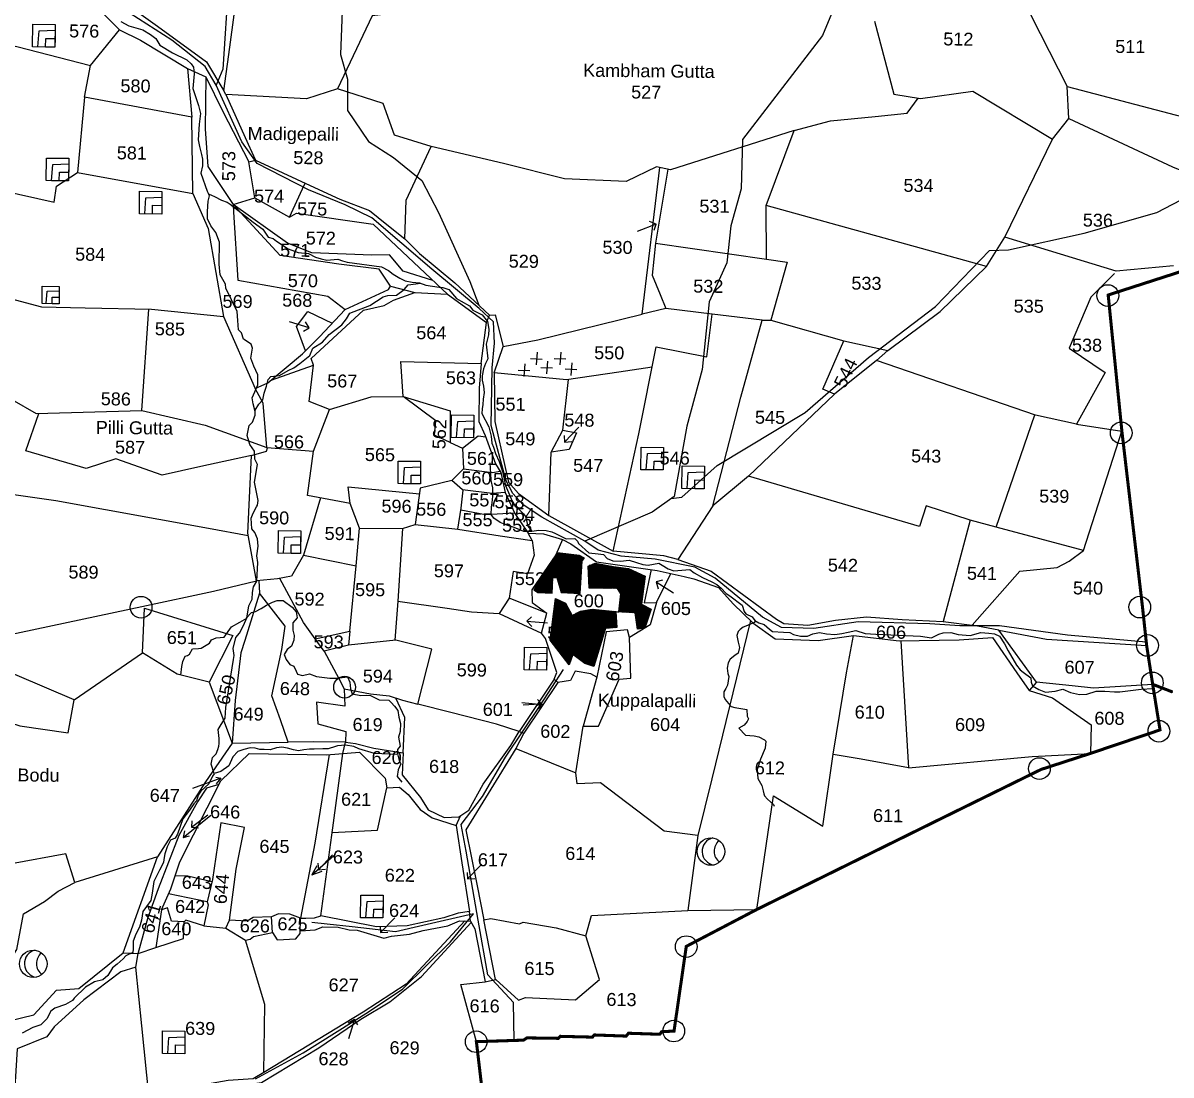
# Model space of a CAD drawing. Header units: inches. Extents: x 216030 to 222213, y 1586560 to 1591986.
# Drawn here: x 219783 to 221115, y 1588103 to 1589324 of the extents above; entities that cross this region are included whole.
import ezdxf

# ---------------------------------------------------------------- set-up
doc = ezdxf.new("R2010")
doc.units = ezdxf.units.IN
doc.header["$LTSCALE"] = 15
doc.header["$MEASUREMENT"] = 0
for name, color, linetype in [('BOUNDRY STONES', 240, 'Continuous'), ('PLOTS', 7, 'Continuous'), ('PLOTS NO', 7, 'Continuous'), ('ROADS', 1, 'Continuous'), ('STREAMS', 4, 'Continuous'), ('VILLAGE', 7, 'Continuous'), ('VILLAGE BOUNDRY', 5, 'Continuous'), ('wells', 7, 'Continuous')]:
    doc.layers.add(name, color=color, linetype=linetype)
doc.styles.get("Standard").update_dxf_attribs({"font": 'arial.ttf'})

# ---------------------------------------------------------------- blocks, each defined once
blk = doc.blocks.new('VBV BVB')
at = {"layer": 'wells'}
for points in [[(18263.9, 9973.8), (18300.3, 9973.8), (18300.3, 9936.9), (18263.9, 9936.9)], [(18274.1, 9963.3), (18300.3, 9964.6), (18300.3, 9936.9), (18272.6, 9936.9)], [(18285.1, 9951.1), (18300.3, 9951.1), (18300.3, 9936.9), (18285.1, 9936.9)]]:
    blk.add_lwpolyline(points, close=True, dxfattribs=at)
blk = doc.blocks.new('FGCFTCFTCF')
at = {"layer": 'wells'}
blk.add_circle((17641.3, 9533.1), 22.4, dxfattribs=at)
for centre, start, end in [((17649.2, 9533.6), 103.4859, 263.2384), ((17668.8, 9534), 129.795, 234.0532)]:
    blk.add_arc(centre, 22.4, start, end, dxfattribs=at)
blk = doc.blocks.new('gdggfg')
at = {"layer": 'PLOTS NO'}
for points in [[(18501.3, 7805), (18515.5, 7835.3)], [(18497.2, 7814.7), (18501.3, 7805), (18512.2, 7809.6)]]:
    blk.add_lwpolyline(points, dxfattribs=at)

msp = doc.modelspace()

# ---------------------------------------------------------------- hatches: boundary and pattern name
at = {"layer": 'VILLAGE'}
h = msp.add_hatch(dxfattribs=at)
h.set_pattern_fill('ANSI31', color=30, scale=7.107818, angle=-0.5857)
h.set_pattern_definition([(44.414319, (204898.8244, 1584108.2017), (-0.621793546, 0.6346373), [])])
h.paths.add_polyline_path([(220438.6, 1588694.1), (220446.8, 1588697.4), (220467.8, 1588693.6), (220485.5, 1588691.1), (220504.8, 1588682.2), (220500.7, 1588649.7), (220511.8, 1588644.2), (220504.4, 1588622), (220495.9, 1588620.9), (220493.4, 1588639.7), (220470.7, 1588641.1), (220472, 1588622.7), (220458.9, 1588621.7), (220445.3, 1588577.6), (220434.9, 1588580.8), (220421.1, 1588591.3), (220416.5, 1588579.3), (220394.6, 1588608.2), (220400.7, 1588656.4), (220412.5, 1588651.1), (220420.2, 1588636.7), (220429.9, 1588641.8), (220443.5, 1588644), (220474.4, 1588640.9), (220476.5, 1588661.7), (220472.7, 1588668.1), (220439.9, 1588668.3)])
h.paths.add_polyline_path([(220380.4, 1588663.2), (220397, 1588662.7), (220397.9, 1588680.9), (220402.5, 1588680.7), (220407.4, 1588663.5), (220429.4, 1588662.2), (220431.6, 1588700.1), (220434.3, 1588703.4), (220428.7, 1588706.3), (220403.2, 1588709.3), (220375.9, 1588666.6)])

# ---------------------------------------------------------------- linework, layer by layer
at = {"layer": 'BOUNDRY STONES'}
for centre in [(221041.4, 1589007.9), (221056.9, 1588848.6), (219920.2, 1588646.3), (221078.4, 1588646.4), (221087.4, 1588601.9), (220156.2, 1588553.5), (221093, 1588558.5), (221100.6, 1588502.4), (220962, 1588459.1), (220552.5, 1588252.4), (220538, 1588154.5), (220308.9, 1588142.1)]:
    msp.add_circle(centre, 12.6, dxfattribs=at)
at = {"layer": 'PLOTS'}
for points in [[(220968.3, 1589601.2), (220960, 1589504.7), (220947.7, 1589424.9), (220942, 1589373.2), (220952.4, 1589332.6), (220994.4, 1589250.6), (221199.2, 1589196.8), (221234, 1589280.6)], [(219730.9, 1589550.3), (219772.6, 1589505.3), (219825.1, 1589444.6), (219852.5, 1589413), (219904.2, 1589345.9), (219939.2, 1589320.6), (219996.2, 1589279.3), (220016.1, 1589245.6), (220023, 1589296.4), (220041, 1589429.4), (219905.9, 1589470.3)], [(219696.4, 1589532.6), (219680.7, 1589529.8), (219672.3, 1589493.7), (219633, 1589390.3), (219613, 1589331.2), (219608.8, 1589295.5), (219583.9, 1589256.8), (219662.6, 1589243), (219669.8, 1589316.8), (219776.2, 1589297), (219861.5, 1589275.1), (219895.3, 1589316.3), (219866.5, 1589344.9), (219848.3, 1589363.1), (219829.5, 1589381.7), (219804.4, 1589406.7), (219740.5, 1589416.8), (219729.4, 1589440.8), (219705.1, 1589526.3)], [(220285.8, 1589526.2), (220262.7, 1589408.6), (220274.9, 1589394), (220270.1, 1589382.7), (220249.7, 1589339.8), (220188.1, 1589332.6), (220148, 1589247.7), (220112.1, 1589236.3), (220018.5, 1589241.4), (220016.1, 1589245.6)], [(220770.8, 1589326.4), (220793.1, 1589241.6), (220824.1, 1589236.7), (220884.9, 1589245), (220977.2, 1589189.6), (220996.3, 1589213.4), (220994.4, 1589250.6)], [(219895.3, 1589316.3), (219919.7, 1589304.5), (219974.1, 1589271.4), (219995.3, 1589261.6), (220015.2, 1589221.5), (220045, 1589163), (220053.1, 1589165.1)], [(219974.1, 1589271.4), (219978.9, 1589215.1), (219854.6, 1589238.2), (219861.4, 1589275.1)], [(219583.9, 1589256.8), (219544.1, 1589153.4), (219698.4, 1589143.5), (219819.5, 1589116.3), (219822.3, 1589135.1), (219846.5, 1589150.7)], [(219995.3, 1589261.6), (219994.7, 1589201.3), (219997.5, 1589157.6), (220027.1, 1589113.7), (220052.2, 1589121.2), (220045, 1589163)], [(220018.5, 1589241.4), (220044.6, 1589183.7), (220053.1, 1589165.1), (220116.4, 1589135.8), (220150.9, 1589119.9), (220185, 1589106.5), (220205.3, 1589090.3), (220226.3, 1589073.6), (220227.7, 1589118.8), (220256.7, 1589181.1), (220214.1, 1589194), (220200.9, 1589230.9), (220148, 1589247.7)], [(219854.6, 1589238.2), (219846.5, 1589150.7), (219980.4, 1589126.3), (219978.9, 1589215.1)], [(220900.6, 1589041.8), (220645.2, 1589112.5), (220677.5, 1589199.6), (220719.6, 1589210.6), (220771.7, 1589215.8), (220808.6, 1589219.5), (220821.6, 1589237.1)], [(220996.3, 1589213.4), (221116.2, 1589157.4), (221251, 1589102.9)], [(220677.5, 1589199.6), (220534.2, 1589153.9), (220518, 1589157.2), (220482.6, 1589140.4), (220411.3, 1589143.6), (220340.5, 1589161.1), (220256.7, 1589181.1)], [(221117.6, 1589042.4), (221050.9, 1589036.1), (220921.9, 1589075.7), (220977.2, 1589189.6)], [(220640.5, 1588979.3), (220582.5, 1588986.4), (220528.8, 1588993), (220501.2, 1588986.2), (220522, 1589156.4)], [(220531.2, 1589154.5), (220516.8, 1589068.8), (220645.5, 1589050.3), (220645.2, 1589112.5)], [(220052.2, 1589121.2), (220092.3, 1589098.8), (220107.6, 1589132), (220110.6, 1589138.5)], [(219980.4, 1589126.3), (219997.9, 1589085.8), (220015.7, 1588983.8), (220052.7, 1588900.2), (220067.4, 1588906.7), (220107.3, 1588940.2), (220127.1, 1588960.1), (220157, 1588991.8)], [(220258.6, 1589025.6), (220224, 1589036.2), (220208.5, 1589055.2), (220188, 1589055), (220118.2, 1589057.5), (220090.2, 1589068.6), (220027.1, 1589113.7), (220027.3, 1589104.8), (220032.6, 1589025.7), (220136.9, 1589007.4), (220157, 1588991.8), (220207.1, 1589015), (220209.6, 1589018.7), (220196.2, 1589038.7), (220149.7, 1589044.3), (220081.4, 1589054.4), (220027.1, 1589113.7)], [(220092.3, 1589098.8), (220100.5, 1589103.7), (220189.2, 1589090.8), (220236.7, 1589046.2), (220275.7, 1589009.7), (220321, 1588976.7), (220324.4, 1588985.1)], [(220226.3, 1589073.6), (220243.2, 1589056.7), (220284, 1589022.8), (220324.4, 1588985.1), (220331, 1588985.7), (220340.2, 1588948.8), (220380.2, 1588956.6), (220501.2, 1588986.2)], [(220516.8, 1589068.8), (220512.9, 1589031.5), (220522.1, 1589009.1), (220528.8, 1588993)], [(221005, 1588858.6), (220957.6, 1588869.3), (220773.3, 1588932.6), (220786.1, 1588944.2), (220846.8, 1588989.4), (220900.6, 1589041.8), (220921.9, 1589075.7)], [(219474.1, 1589065.9), (219463.2, 1589036.9), (219459.2, 1588972.2), (219515.6, 1588957.2), (219590.8, 1588941), (219630.5, 1588924.1), (219741.9, 1588903.5), (219798.4, 1588871), (219921.1, 1588874.7), (219929.4, 1588992.1)], [(220645.5, 1589050.3), (220669.6, 1589046.8), (220650.6, 1588979.4), (220735.1, 1588955.5), (220786.1, 1588944.2)], [(221049, 1589033.5), (221021.7, 1589006), (220996.7, 1588947), (221038.4, 1588918.7), (221005, 1588858.6), (221057.7, 1588850.4)], [(219670.6, 1589022), (219774.2, 1589003.1), (219804.9, 1588994.7), (219855.5, 1588993.7), (219932.5, 1588992.1), (220015.7, 1588983.8)], [(220209.6, 1589018.7), (220237.8, 1589011.6), (220275.7, 1589009.7)], [(220071.1, 1588909.8), (220120.3, 1588927.3), (220117.6, 1588935), (220178.1, 1588990.9), (220202, 1588996.5), (220212.8, 1589002.5), (220237.8, 1589011.6)], [(220111, 1588943.9), (220100.5, 1588972.1), (220113.6, 1588989.3), (220142, 1588976)], [(220138.9, 1588875.8), (220187, 1588890.6), (220224.2, 1588890.7), (220278.6, 1588874.2), (220278.7, 1588837.5), (220260.7, 1588845.8), (220261.9, 1588862.6), (220224.2, 1588890.7), (220221.3, 1588931.6), (220314.7, 1588929.3), (220321, 1588976.7)], [(220542.8, 1588701.7), (220526.5, 1588706), (220467.8, 1588711.4), (220497.3, 1588847.6), (220517.7, 1588948.6), (220576.5, 1588936.7), (220582.7, 1588986.4)], [(220724.5, 1588893.6), (220624.6, 1588798.4), (220583.3, 1588764.1), (220615.8, 1588890.1), (220640.5, 1588979.3), (220650.6, 1588979.4)], [(220513, 1588925), (220474.2, 1588919.1), (220413.7, 1588910), (220329.7, 1588918.4), (220340.2, 1588948.8)], [(220773.3, 1588932.6), (220724.5, 1588893.6), (220710.9, 1588899.2), (220735.1, 1588955.5)], [(220065.9, 1588831.6), (220120, 1588827.3), (220138.9, 1588875.8), (220115.1, 1588885.1), (220120.3, 1588927.3)], [(220314.7, 1588929.3), (220312.5, 1588900.5), (220312, 1588861.9), (220319.4, 1588845.6), (220331.1, 1588812.5), (220337.4, 1588802.5), (220342.3, 1588779.5), (220353.7, 1588755), (220369.2, 1588732.3), (220387, 1588731.6), (220409, 1588724.9), (220418.7, 1588719.7), (220448.5, 1588698.8), (220518.7, 1588689), (220550.2, 1588681.8), (220561.3, 1588679.3), (220589.7, 1588669), (220606.7, 1588650.1), (220629.7, 1588628.2), (220655.5, 1588609.6), (220705.4, 1588607.5), (220746.3, 1588613.6), (220799.4, 1588607.2), (220869.1, 1588608.4), (220907.8, 1588611.2), (220935.9, 1588570.3), (220950.2, 1588549.5), (220977.3, 1588541.2), (221022.2, 1588509.7), (221021.4, 1588476.7)], [(220329.7, 1588918.4), (220330.4, 1588861.8), (220342.5, 1588808.5), (220346.3, 1588791.6), (220357.9, 1588778.3), (220393.2, 1588752.6), (220467.8, 1588711.4)], [(220393.2, 1588752.6), (220396, 1588826.2), (220409.4, 1588851.8), (220416.1, 1588910.4)], [(219921.1, 1588874.7), (219994.6, 1588857.7), (220065.9, 1588831.6), (220061.7, 1588883.2), (220052.7, 1588900.2)], [(220048.2, 1588822.3), (219989.5, 1588809.4), (219944.5, 1588799.5), (219891, 1588818.3), (219856.7, 1588807.4), (219786.5, 1588827.7), (219801.6, 1588871.1)], [(221013.2, 1588712.2), (220912, 1588739.2), (220956.8, 1588869.6)], [(220278.7, 1588837.5), (220292.8, 1588831), (220311.2, 1588845.1), (220320, 1588843.9)], [(220409.4, 1588851.8), (220425.1, 1588848.8), (220416.5, 1588829.4), (220396, 1588826.2)], [(220915.1, 1588619.7), (220884.2, 1588625.6), (220939.4, 1588688.1), (220982.6, 1588692.4), (220996.6, 1588699.8), (221013.2, 1588712.2), (221057.7, 1588850.4)], [(220108.4, 1588706.8), (220094.8, 1588682.4), (220078.5, 1588679.3), (220054.1, 1588677.1), (220044.2, 1588732.1), (220048.2, 1588822.3), (220065.5, 1588827.3), (220067, 1588831.2)], [(220162.6, 1588766.8), (220113.1, 1588776.1), (220120, 1588827.3)], [(220292.8, 1588831), (220294.3, 1588806.8), (220327.6, 1588802.8), (220336.5, 1588804)], [(219444.3, 1588812.9), (219619.4, 1588791.3), (219650.7, 1588801), (219705.1, 1588786.6), (219821.5, 1588770.1), (219998.6, 1588738), (220044.6, 1588729.6)], [(220342.4, 1588779.3), (220327.3, 1588778.2), (220292.9, 1588782.4), (220280.8, 1588793.4), (220294.3, 1588806.8)], [(219430.5, 1588661.5), (219445.5, 1588583.6), (219450.7, 1588551.2), (219503.2, 1588572.9), (219575.5, 1588537.9), (219584, 1588513.8), (219650.1, 1588508.5), (219679.6, 1588538.3), (219733.8, 1588523.3), (219779.7, 1588508.5), (219835.5, 1588500.7), (219842.8, 1588538.9), (219710.1, 1588595.3), (219686.9, 1588605.1), (219616.5, 1588680.5), (219545.5, 1588694.6), (219545.2, 1588724.5), (219619.4, 1588791.3)], [(219619.4, 1588791.3), (219664.8, 1588735), (219762.9, 1588613.5), (219921.2, 1588647.2), (220004.1, 1588664.8), (220054.1, 1588677.1)], [(220280.8, 1588793.4), (220244, 1588784.3), (220238.1, 1588742.1), (220287.4, 1588737), (220291.3, 1588761.4), (220293.9, 1588782.3)], [(220881.9, 1588747.2), (220830.9, 1588764.1), (220822.9, 1588739.9), (220624.6, 1588798.4)], [(220173.7, 1588737.9), (220162.6, 1588766.8), (220160.5, 1588786.1), (220243.1, 1588777.8)], [(220128.4, 1588773.2), (220108.4, 1588706.8), (220169.5, 1588694.2)], [(220583.3, 1588764.1), (220542.8, 1588701.7), (220581.4, 1588688.1), (220657, 1588632.5), (220665.5, 1588627.5), (220693.3, 1588625.4), (220725.4, 1588631.3), (220761.6, 1588635.1), (220802.7, 1588632), (220850.6, 1588629.7)], [(220291, 1588759.3), (220319.6, 1588754), (220353.3, 1588756)], [(220162.3, 1588618.4), (220169.5, 1588694.2), (220173.7, 1588737.9), (220223.5, 1588737.5), (220238.1, 1588742.1)], [(220223.5, 1588737.5), (220217.8, 1588653.4), (220214.7, 1588607.9)], [(220287.4, 1588737), (220336.7, 1588729.3), (220373.9, 1588723.6), (220369.2, 1588732.3)], [(220912, 1588739.2), (220881.9, 1588747.2), (220850.6, 1588629.7), (220887, 1588625.1)], [(220373.9, 1588723.6), (220376, 1588706.7), (220368.5, 1588684.9), (220351.9, 1588687.6), (220347, 1588656.9), (220335.5, 1588639), (220384.7, 1588616.2), (220390.6, 1588639.4), (220347, 1588656.9)], [(220409, 1588724.9), (220401.3, 1588707.1), (220373.4, 1588666.6), (220373.7, 1588651.6), (220390.6, 1588639.4)], [(220511.6, 1588690), (220503.5, 1588651.2), (220517.8, 1588651.9), (220534.5, 1588685.4)], [(220056.9, 1588677.3), (220057.5, 1588662.7), (220040.5, 1588607.6), (220036.1, 1588593.5), (220029.5, 1588537.9), (220025.7, 1588488.4), (220090.9, 1588489.5), (220081.8, 1588515.5), (220072, 1588543.5), (220083.5, 1588597.4), (220087.3, 1588624.4), (220057.5, 1588662.7)], [(220122.1, 1588609.7), (220108.6, 1588628.6), (220081.2, 1588679.8)], [(219842.8, 1588538.9), (219921.8, 1588593.3), (219924.3, 1588645.3), (220026.7, 1588613.6), (219999.3, 1588559.2), (219962, 1588568.7), (219921.8, 1588593.3)], [(220217.8, 1588653.4), (220275.1, 1588645.2), (220303.3, 1588641.1), (220335.5, 1588639)], [(220517.8, 1588651.9), (220510.7, 1588625.9), (220486.8, 1588611), (220484.4, 1588619.9), (220459.6, 1588617.7), (220448.8, 1588565.1), (220433, 1588508.1), (220450.8, 1588508.3), (220474.5, 1588562.9), (220488.2, 1588563.9), (220486.8, 1588611)], [(220626.9, 1588630.9), (220582, 1588447), (220565.9, 1588381.5), (220554.4, 1588294.5)], [(220132.5, 1588595.3), (220122.1, 1588609.7), (220162.3, 1588618.4), (220160.8, 1588602.1)], [(220403.4, 1588558.9), (220399.2, 1588562.7), (220402.5, 1588570.7), (220389.2, 1588610.1), (220384.7, 1588616.2)], [(220958.6, 1588559.3), (220915.1, 1588619.7), (220970.2, 1588609.2), (221086.4, 1588601.8)], [(220358.8, 1588501.9), (220332.6, 1588510.7), (220279.5, 1588524.2), (220241.2, 1588533.9), (220257.3, 1588597.5), (220215.6, 1588608), (220160.8, 1588602.1), (220132.5, 1588595.3), (220149.4, 1588563.7), (220155.9, 1588551.7), (220186.4, 1588545.6), (220208.1, 1588543.3), (220223.4, 1588538.4), (220241.2, 1588533.9)], [(220354.9, 1588482.3), (220296.9, 1588387.8), (220309.9, 1588323.1), (220317.9, 1588283.6), (220325.9, 1588285.2), (220359.2, 1588278.8), (220363.2, 1588280.9), (220401.6, 1588274.3), (220435.9, 1588264.8), (220442.4, 1588288.5), (220554.4, 1588294.5), (220634.2, 1588295.5), (220653.7, 1588427.4), (220711, 1588392.1), (220722.9, 1588475.8), (220738.5, 1588570.3), (220746.3, 1588613.6)], [(220801.5, 1588607.2), (220810.2, 1588459.8), (220755.5, 1588470.1), (220722.8, 1588475.5)], [(220448.8, 1588565.1), (220441.9, 1588569), (220423.7, 1588572.1), (220418.4, 1588561.2), (220403.4, 1588558.9), (220364.1, 1588500.1), (220354.9, 1588482.3), (220424.4, 1588454.2), (220433, 1588508.1)], [(220399.2, 1588562.7), (220358.8, 1588501.9), (220364.1, 1588500.1)], [(219999.3, 1588559.2), (220025.7, 1588488.4), (219994.9, 1588443.5), (219939.1, 1588356.5), (219843.3, 1588327), (219833.1, 1588360.1), (219770, 1588348.6), (219718.2, 1588344.9), (219662.3, 1588379.5), (219616.5, 1588411.1), (219509.9, 1588460.9), (219487.5, 1588453.6), (219462.9, 1588453.5), (219455.7, 1588466.2)], [(220155.9, 1588551.7), (220156.4, 1588531.6), (220123.7, 1588536), (220125.4, 1588510.8), (220157.5, 1588502.1), (220157.4, 1588489.8), (220119.9, 1588490.2), (220090.9, 1588489.5)], [(221093.4, 1588556.8), (221024.8, 1588552.2), (221000, 1588554.9), (220958.6, 1588559.3), (220950.2, 1588549.5)], [(220157.4, 1588489.8), (220168.9, 1588488.2), (220190, 1588482.8), (220224.3, 1588477.5), (220226.3, 1588518.5), (220215.8, 1588540.8)], [(220224.3, 1588477.5), (220223, 1588451.9), (220244.4, 1588425.6), (220253, 1588411.2), (220271.8, 1588402.3), (220288.8, 1588403), (220300.3, 1588410.9), (220316.8, 1588441), (220349.1, 1588485.8), (220358.8, 1588501.9)], [(220285.7, 1588393.1), (220292.4, 1588349.5), (220301.1, 1588293.2), (220287.9, 1588291.1), (220271.5, 1588285.8), (220228.8, 1588276.7), (220193.2, 1588275.4), (220128.5, 1588288.2), (220141.4, 1588381.9), (220154.3, 1588476.5), (220157.4, 1588489.8)], [(219943.9, 1588295.3), (219954.8, 1588319.3), (219965.2, 1588350.8), (220012.6, 1588444.9), (220045.7, 1588476.7), (220135.3, 1588475.1), (220173.4, 1588477.9), (220203.2, 1588447.8), (220205.4, 1588436.6), (220219.8, 1588437.3), (220229.8, 1588428.8), (220243.8, 1588411.5), (220257.8, 1588402), (220285.7, 1588393.1), (220290.7, 1588404.3)], [(220138.4, 1588475.3), (220121.6, 1588372.6), (220105.3, 1588285.5), (220121.4, 1588285.7), (220128.5, 1588288.2)], [(220810.2, 1588459.8), (220953.6, 1588472.9), (221021.4, 1588476.7)], [(220565.9, 1588381.5), (220527, 1588386.3), (220452.9, 1588442.4), (220425.8, 1588441.3), (220424.4, 1588454.2)], [(220010.5, 1588440.7), (219996, 1588436.2), (219985.8, 1588420.4), (219964, 1588381.3), (219939.9, 1588319.3), (219929.3, 1588289.5)], [(220141.8, 1588385), (220194.5, 1588387.4), (220205.4, 1588436.6)], [(220105.3, 1588285.5), (220092.8, 1588290.1), (220079.6, 1588290.5), (220071.6, 1588286.9), (220050.2, 1588286.3), (220043.2, 1588281.9), (220022.7, 1588283), (220030.6, 1588342.3), (220040.1, 1588390.5), (220012.6, 1588395.9), (220002.9, 1588330.5), (219996.9, 1588304.4), (219998.2, 1588301.1), (219993, 1588276.6), (219972, 1588283.2), (219970.2, 1588281.3)], [(219773.3, 1588244.7), (219712.5, 1588244.4), (219681.5, 1588197), (219663.4, 1588199.2), (219656.8, 1588221.9), (219661.1, 1588262), (219653.3, 1588259.1), (219640.1, 1588258.4), (219643.5, 1588107.4), (219662.5, 1588096.4), (219697.6, 1588076), (219655.6, 1588014.1), (219742.9, 1588043.3), (219765.8, 1588165.8), (219796, 1588173.3), (219822.1, 1588202), (219848.2, 1588203.9), (219899.6, 1588245.3), (219939.1, 1588356.5)], [(219718.2, 1588344.9), (219716.2, 1588320.1), (219746.2, 1588289.2), (219746.8, 1588263.6), (219773.3, 1588244.7), (219776.3, 1588248.9), (219784, 1588290.6), (219808.2, 1588304.8), (219823.9, 1588316.6), (219843.3, 1588327)], [(219960, 1588335.1), (219974.4, 1588334.4), (220002.3, 1588328.1)], [(219996.9, 1588304.4), (219952.2, 1588313.7)], [(219899.7, 1588245.4), (219916.7, 1588244.6), (219937.5, 1588251.4), (219969.6, 1588261.8), (219970.2, 1588281.3), (219955.7, 1588281.8), (219950.7, 1588297.5), (219943.9, 1588295.3), (219937.5, 1588251.4)], [(219916.7, 1588244.6), (219929.3, 1588289.5), (219942.2, 1588283.8)], [(219993, 1588276.6), (220018.6, 1588273.7), (220022.7, 1588283)], [(220018.6, 1588273.7), (220041.2, 1588259.8), (220046.7, 1588260.9), (220050.6, 1588264.3), (220072.8, 1588268.7), (220071.6, 1588286.9)], [(220295.8, 1588282.2), (220257.1, 1588240.5), (220227.8, 1588208.9), (220177.9, 1588176.5), (220062.5, 1588106.4), (220063.9, 1588185.1), (220041.2, 1588259.8)], [(220072.8, 1588268.7), (220077.9, 1588260.2), (220099.7, 1588261.4), (220104.9, 1588267.6), (220105.3, 1588285.5)], [(220105, 1588270.9), (220122.3, 1588271.9), (220131, 1588275.5), (220148.7, 1588275.1), (220161.4, 1588271.8), (220171, 1588271.5), (220201.9, 1588262.4), (220210.8, 1588264.5), (220231.5, 1588266.7), (220247.4, 1588271.3), (220275.9, 1588276.6), (220289.4, 1588282.3), (220302.1, 1588282), (220301.1, 1588293.2)], [(220302.1, 1588282), (220307.2, 1588273.2), (220319.3, 1588211.7), (220331.2, 1588214.1), (220317.9, 1588283.6)], [(219930.7, 1588062.8), (219939.7, 1588075.2), (219980, 1588083.5), (220019.3, 1588089.1), (220059.8, 1588094.9), (220126.2, 1588135), (220174.9, 1588168.4), (220208.7, 1588188.2), (220245.6, 1588217.8), (220303, 1588280.5)], [(220331.6, 1588214.1), (220357.9, 1588190.1), (220366.2, 1588193.3), (220424.1, 1588190.5), (220451.9, 1588214.2), (220435.9, 1588264.8)], [(220062.5, 1588106.4), (220050.2, 1588098.9), (220021.4, 1588097.1), (219984.3, 1588090.6), (219970.3, 1588085.9), (219929.6, 1588076.5), (219921, 1588160.6), (219914, 1588228.7), (219916.7, 1588244.6)], [(219914, 1588228.7), (219896.6, 1588223.1), (219853.9, 1588190.8), (219819.6, 1588159.5), (219811, 1588147.7), (219776.6, 1588133.9), (219771.6, 1588050.5), (219747.3, 1588007.2), (219740.9, 1587978.2), (219739.3, 1587945.3), (219741, 1587894.8), (219707.4, 1587869.1), (219698.7, 1587838.8), (219648.8, 1587800.3), (219629, 1587812.4), (219600.2, 1587744.8)], [(220309.1, 1588142.1), (220291.2, 1588208.3), (220319.3, 1588211.7)]]:
    msp.add_lwpolyline(points, dxfattribs=at)
at = {"layer": 'PLOTS NO'}
for points in [[(220371.7, 1588934.8), (220385.4, 1588934.3)], [(220379.6, 1588942.1), (220378.4, 1588927.4)], [(220399.3, 1588935.1), (220412.9, 1588934.6)], [(220407.1, 1588942.4), (220406, 1588927.7)], [(220357.4, 1588921.5), (220371, 1588921)], [(220365.3, 1588928.7), (220364.1, 1588914.1)], [(220383.8, 1588924.5), (220397.4, 1588924)], [(220391.6, 1588931.8), (220390.5, 1588917.1)], [(220412, 1588922.8), (220425.6, 1588922.3)], [(220419.8, 1588930), (220418.7, 1588915.3)], [(220379, 1588532.3), (220382.9, 1588533.8), (220381.6, 1588536.4)], [(220382.6, 1588533.7), (220363.3, 1588532.7)], [(220012.7, 1588447.9), (219979.7, 1588436.1)], [(220007.1, 1588449.1), (220012.7, 1588447.9), (220007.2, 1588441.3)], [(219969, 1588379.2), (220001.3, 1588404.8)], [(219970.5, 1588386.9), (219969, 1588379.2), (219976.5, 1588380.9)], [(220118.2, 1588335.8), (220143.7, 1588358)], [(220124.1, 1588346), (220118.2, 1588335.8), (220130.2, 1588339.9)]]:
    msp.add_lwpolyline(points, dxfattribs=at)
at = {"layer": 'ROADS', "color": 1}
for points in [[(219646.4, 1590420.3), (219678.4, 1590380.6), (219743.4, 1590317.3), (219786.7, 1590278.2), (219828.3, 1590240.8), (219852.3, 1590206), (219918.2, 1590117.5), (219949.9, 1590082.5), (219970, 1590060.4), (220012.7, 1589967), (220033.1, 1589922.4), (220057, 1589857.7), (220063.6, 1589800.7), (220051.8, 1589755.3), (220040.1, 1589684.7), (220022.3, 1589598.5), (220024.2, 1589540.9), (220012.1, 1589527.8), (220006.6, 1589504.6), (220011.3, 1589454.5), (220026.7, 1589446.3), (220021.7, 1589371.8), (220015, 1589270.8), (220007.4, 1589252.2)], [(220757.3, 1589900.9), (220759.9, 1589881.7), (220758.1, 1589841.5), (220749.7, 1589790.1), (220742.7, 1589747.6), (220741.1, 1589688.9), (220731.7, 1589646.4), (220734.2, 1589550.3), (220739.5, 1589503.7), (220736.7, 1589429.1), (220724.8, 1589344), (220710.4, 1589309.6), (220617.6, 1589188.9), (220616, 1589132), (220604.2, 1589088.8), (220599.7, 1589046.1), (220578.9, 1589000.6), (220570.9, 1588922), (220553.3, 1588856.3), (220538.4, 1588774.6), (220513.1, 1588756.6), (220434.7, 1588723)], [(220047.9, 1589732), (220089, 1589668.8), (220126, 1589611.7), (220146.1, 1589511.4), (220156.6, 1589419.4), (220151.5, 1589287.6), (220159.8, 1589259), (220159.7, 1589222.9), (220183.9, 1589186.6), (220213.1, 1589168.3), (220245.8, 1589141.4), (220265.2, 1589104.4), (220301.3, 1589024.2), (220312, 1588996.7)], [(220535.1, 1588772.3), (220547.3, 1588774.1), (220588.3, 1588810.8), (220690.4, 1588872.1), (220764, 1588935.9), (220841.4, 1588995.1), (220904, 1589060.1), (220926, 1589060.9), (221014, 1589080.4), (221098.2, 1589104.3), (221265.3, 1589191.4), (221291.3, 1589205), (221323.3, 1589243.6), (221388.5, 1589364.9), (221449.7, 1589498.1), (221523.6, 1589552.9), (221593.4, 1589583)], [(221086, 1588605.8), (220994.6, 1588613.9), (220915.9, 1588624.5), (220869.7, 1588624.8), (220834.9, 1588627.1), (220752, 1588629.3), (220700.6, 1588621.5), (220663.1, 1588622.6), (220641, 1588634.9), (220586.2, 1588679.9), (220562.6, 1588692.8), (220516.5, 1588701.9), (220476.9, 1588705.5), (220450.2, 1588712.5), (220434.7, 1588723), (220384.9, 1588750.6), (220363.3, 1588765), (220351.2, 1588778.1), (220343.6, 1588793), (220326.2, 1588857), (220326.5, 1588878.4), (220327.3, 1588924), (220330, 1588952.7), (220328.8, 1588977.3), (220312.5, 1588992.9), (220257.4, 1589038.6), (220188, 1589098), (220156.9, 1589113.2), (220114.2, 1589130.8), (220054.7, 1589161.1), (220037.2, 1589186.3), (220007.4, 1589252.2), (219994.4, 1589273.8), (219955.8, 1589304.4), (219907.4, 1589335.1)], [(220352.8, 1588143.6), (220352.2, 1588187.7), (220322.4, 1588219.6), (220311.2, 1588283.2), (220297.1, 1588363.1), (220291.6, 1588394.1), (220316.1, 1588426.5), (220342.9, 1588472.2), (220383, 1588532.2), (220410.3, 1588574)], [(220053.1, 1588098.9), (220108.2, 1588129.1), (220184, 1588176.9), (220223.8, 1588203.5), (220279.1, 1588257.8), (220305.9, 1588290.3), (220246.9, 1588276.9), (220215.3, 1588269.7), (220165.2, 1588275.3), (220135.9, 1588278.6), (220118.3, 1588280.5)]]:
    msp.add_lwpolyline(points, dxfattribs=at)
at = {"layer": 'STREAMS', "color": 4}
for points in [[(219896.7, 1589326), (219905.9, 1589320.8), (219922.3, 1589316.4), (219931.3, 1589311), (219937.3, 1589306.2), (219942, 1589298.5), (219956.8, 1589289.7), (219973.2, 1589281.5), (219978.4, 1589277), (219981, 1589273), (219981.7, 1589265.3), (219980.2, 1589248.4), (219986.9, 1589228.7), (219989.2, 1589219.4), (219987.6, 1589206.7), (219986.3, 1589188.8), (219987.9, 1589181.1), (219990.4, 1589171.5), (219991.3, 1589166.2), (219991.3, 1589158.5), (219989.7, 1589149.9), (219996.9, 1589129.2), (219998.6, 1589126), (220005.2, 1589123), (220013.6, 1589118.7), (220020.1, 1589116.5), (220023.7, 1589114), (220050.2, 1589093.1), (220061.4, 1589085.2), (220067.8, 1589075.8), (220073.6, 1589074), (220077.2, 1589071.1), (220091, 1589062.1), (220102.4, 1589057.9), (220114.5, 1589056.6), (220122.7, 1589052.4), (220129, 1589050.5), (220135.5, 1589048.9), (220148.3, 1589050.3), (220154, 1589048.1), (220159.3, 1589046.7), (220199.2, 1589041.4), (220207.3, 1589037.2), (220212.7, 1589032.7), (220220.4, 1589028), (220226.6, 1589025.2), (220234.7, 1589023.5), (220243.1, 1589022.9), (220250.4, 1589020.2), (220265.8, 1589017.7), (220270.3, 1589017.3), (220277.2, 1589014.8), (220286, 1589004.4), (220291.6, 1589001.5), (220301, 1588996.2), (220304.9, 1588991.1), (220315.6, 1588985.6), (220322, 1588978), (220323.4, 1588969.1), (220323.2, 1588962.3), (220320.6, 1588951.6), (220322.3, 1588934.6), (220319.7, 1588929.1), (220317.5, 1588923), (220315.7, 1588914.7), (220315.7, 1588909.7), (220317.5, 1588902.8), (220318, 1588895.3), (220317, 1588887.8), (220316.4, 1588881.4), (220315.9, 1588876.4), (220315.3, 1588871.1), (220323.5, 1588855.8), (220326.3, 1588844.7), (220327, 1588836.5), (220328.8, 1588832.2), (220331.2, 1588824.8), (220335.5, 1588815.5), (220339.3, 1588803.6), (220343, 1588787.6), (220347.5, 1588776.9), (220350.3, 1588770.3), (220354.1, 1588763.7), (220357.4, 1588761), (220363.8, 1588754.7), (220365.9, 1588751.6), (220368.6, 1588740.4), (220373.2, 1588734.4), (220381.6, 1588735.6), (220390, 1588735.5), (220396.5, 1588733.8), (220401, 1588731.9), (220407.9, 1588728.5), (220413.1, 1588725.8), (220423.2, 1588726), (220426.3, 1588722.9), (220427.5, 1588720.3), (220439.4, 1588709.3), (220450.5, 1588708.3), (220456.6, 1588707.6), (220460.9, 1588702.7), (220467.2, 1588700.2), (220476.3, 1588699.7), (220486.3, 1588700.8), (220494.9, 1588698), (220502.2, 1588695.8), (220508.3, 1588695.1), (220520.7, 1588697.6), (220524.6, 1588694.9), (220531.6, 1588690.8), (220538.2, 1588688.4), (220556.7, 1588690.1), (220561.5, 1588686), (220571.3, 1588680.9), (220582.2, 1588675.8), (220588, 1588672.7), (220593.1, 1588668.4), (220598.9, 1588662.3), (220603.2, 1588659.6), (220617.2, 1588648.8), (220619.8, 1588641.5), (220621.5, 1588638.8), (220628.9, 1588635.1), (220631.9, 1588630.9), (220636.5, 1588628.2), (220642.8, 1588626.3), (220649, 1588620.8), (220652.5, 1588618.1), (220665.4, 1588617.2), (220672.7, 1588617.1), (220677, 1588614.6), (220684.9, 1588612.7), (220693.1, 1588612.6), (220699.4, 1588615.4), (220707.1, 1588617.1), (220715.2, 1588615.5), (220724.9, 1588614.6), (220732.9, 1588615.7), (220740.2, 1588617.4), (220749.2, 1588619.3), (220759.8, 1588615.7), (220772.3, 1588614.9), (220824.1, 1588612.6), (220837, 1588610.9), (220845.4, 1588614.9), (220850.4, 1588616.5), (220859.5, 1588616.9), (220867.8, 1588614.6), (220881.8, 1588613.6), (220894, 1588617), (220903.4, 1588616.3), (220910.1, 1588615.5), (220915.7, 1588612.6), (220921.4, 1588603.9), (220925.9, 1588595.6), (220935.3, 1588579.2), (220939.6, 1588573.8), (220943.2, 1588571), (220951.9, 1588564.2), (220952.3, 1588559.3), (220954.1, 1588555), (220961.2, 1588550.9), (220969.1, 1588547.7), (220980.3, 1588548.9), (220989.3, 1588551.3), (220998.1, 1588547.2), (221008.7, 1588545.1), (221017, 1588545.2), (221027.7, 1588548.9), (221037.9, 1588548.8), (221049.3, 1588548.2), (221055.5, 1588548.2), (221079.9, 1588551.2), (221093.7, 1588552.1)], [(219966.5, 1588567.3), (219967.6, 1588577.4), (219968.5, 1588583.3), (219971.4, 1588589.5), (219974, 1588590.3), (219976.2, 1588591.7), (219979.9, 1588598), (219986.7, 1588598.5), (219989.9, 1588598.9), (219999.6, 1588604.6), (220002, 1588608.4), (220007.2, 1588610.6), (220016.5, 1588611.5), (220025.1, 1588623.7), (220034.9, 1588629), (220043, 1588633.7), (220045.2, 1588647.8), (220049, 1588655.8), (220049.4, 1588663.3), (220050.5, 1588670.1), (220054.4, 1588676.7), (220055.8, 1588698), (220054.4, 1588706), (220056, 1588717.1), (220055.3, 1588725.7), (220052.2, 1588733.1), (220048.8, 1588737.3), (220047.9, 1588749.5), (220050.2, 1588755.5), (220054, 1588762.9), (220055.3, 1588764.6), (220056.1, 1588770.3), (220051.9, 1588791.6), (220055.2, 1588812), (220052.2, 1588818.1), (220051.6, 1588827.4), (220046.5, 1588835.2), (220043.4, 1588845.5), (220045.5, 1588857.3), (220049.4, 1588861.1), (220052.4, 1588869), (220052.4, 1588873.5), (220050.1, 1588882.4), (220049.2, 1588889.2), (220052.3, 1588896.2), (220055.6, 1588904.3), (220055.7, 1588910.8), (220055.7, 1588915.9), (220050.8, 1588925.9), (220047.5, 1588935.4), (220049.5, 1588946.8), (220048, 1588951.6), (220038.9, 1588957.4), (220036.7, 1588964.8), (220033.1, 1588968.2), (220032.4, 1588979), (220031.7, 1588989.5), (220018.6, 1589016.4), (220018.2, 1589021.3), (220012, 1589031.9), (220010.6, 1589044.4), (220011.1, 1589069.9), (220007, 1589081.3), (220001, 1589088.9), (219997.3, 1589096.9), (219997.3, 1589105.6), (219998.1, 1589117.6), (219999.5, 1589123.5), (219998.5, 1589126.2)], [(220052.4, 1588875.1), (220056.7, 1588882.1), (220061.4, 1588887.1), (220062.8, 1588894.7), (220065.7, 1588902.8), (220067.5, 1588910.4), (220070.8, 1588914.1), (220080.9, 1588915), (220090.8, 1588921.1), (220097.2, 1588924.1), (220104.5, 1588929.1), (220116, 1588938.5), (220119.5, 1588946.9), (220130.5, 1588954), (220138.4, 1588962.9), (220152.9, 1588973.9), (220158.5, 1588980.9), (220162.5, 1588987.7), (220185.4, 1588996.5), (220201, 1589006.5), (220206.5, 1589008.2), (220216.6, 1589008.4), (220225.4, 1589014.9), (220230.1, 1589020.4), (220244.8, 1589022.5)], [(220373.4, 1588734.2), (220364.1, 1588734.3), (220352.9, 1588738.9), (220344.4, 1588741.6), (220336.5, 1588744.7), (220329.3, 1588749.5), (220326.2, 1588753.9), (220326.8, 1588762.4), (220327.4, 1588767.5), (220328.2, 1588775.3), (220328.3, 1588784.7), (220326.1, 1588793.5), (220326, 1588801.6), (220325.2, 1588813.7)], [(220042.2, 1588633.6), (220048.4, 1588640), (220052.8, 1588641.2), (220059.6, 1588644.8), (220065.6, 1588648.5), (220072.8, 1588652.3), (220078.1, 1588654.1), (220085.2, 1588654.1), (220095.5, 1588646.3), (220100, 1588640.8), (220101.4, 1588633.9), (220096.3, 1588628), (220096.2, 1588619.5), (220097.7, 1588613.6), (220097.4, 1588608), (220094.5, 1588600.9), (220089.5, 1588597.2), (220086.1, 1588591.5), (220088.6, 1588585.5), (220092.9, 1588579.7), (220097.3, 1588577.8), (220100, 1588572), (220101.8, 1588568.6), (220107.4, 1588567), (220115.5, 1588569.1), (220123.8, 1588565.8), (220139.3, 1588563.8), (220147.7, 1588564), (220159.8, 1588565.5), (220162.3, 1588559.2), (220163.2, 1588551.6), (220164.9, 1588545.8), (220174.9, 1588543.8), (220181.3, 1588544.4), (220186.4, 1588543.9), (220196.4, 1588538.8), (220207.4, 1588538.4), (220210.4, 1588535.6), (220214.1, 1588531.4), (220218, 1588526.4), (220219.3, 1588518.8), (220220.9, 1588511.4), (220220.8, 1588502.1), (220218.9, 1588495.3), (220220.6, 1588485.2), (220217.7, 1588481), (220217.5, 1588476.1), (220219.4, 1588468.3), (220221.3, 1588464.7), (220218.3, 1588457.5), (220217.2, 1588449.8), (220222.7, 1588443.2)], [(220216.9, 1588475.2), (220191.1, 1588476.5), (220172.9, 1588481.9), (220167, 1588484.6), (220157.2, 1588486.1), (220147.9, 1588485.3), (220145.7, 1588484.7), (220137.1, 1588481.9), (220131.2, 1588481.9), (220120.8, 1588481.4), (220115.4, 1588481.4), (220109.1, 1588480.8), (220102.6, 1588479.7), (220096.8, 1588480.8), (220090, 1588482.9), (220083.4, 1588484), (220077.1, 1588483), (220069.9, 1588480.9), (220062.8, 1588481.1), (220058, 1588481.2), (220052.4, 1588482.6), (220046.6, 1588483.3), (220039.3, 1588481.2), (220032.3, 1588478.7), (220026.5, 1588472.8), (220022.1, 1588462.3), (220012.7, 1588455.8), (220004.8, 1588453.3), (220001.5, 1588464), (220003.1, 1588471.8), (220007.4, 1588476.1), (220009.2, 1588481.3), (220010.4, 1588485.2), (220010.8, 1588488.1), (220010.8, 1588494), (220009.6, 1588504.4), (220013.2, 1588510.1), (220017.7, 1588517.7), (220018.7, 1588530.1), (220027.6, 1588585.8), (220028.3, 1588590.4), (220027, 1588598.2), (220030.2, 1588611.3), (220034.5, 1588616.2), (220038.7, 1588624.4), (220043.2, 1588634.6)], [(220632.8, 1588630.3), (220631.3, 1588628.6), (220623.4, 1588624.9), (220618.5, 1588623.1), (220615, 1588620.6), (220612.6, 1588618), (220611.2, 1588613.5), (220612.7, 1588605.8), (220614.3, 1588599.4), (220612.5, 1588593.1), (220608.8, 1588590.3), (220603.3, 1588586), (220601.2, 1588581.8), (220599.8, 1588575.7), (220600.8, 1588569.3), (220601.7, 1588565.8), (220600.3, 1588555.9), (220598.2, 1588552.1), (220596.2, 1588548.1), (220596.1, 1588542.8), (220597.6, 1588539.1), (220601.4, 1588534.4), (220604.7, 1588531.2), (220609, 1588529.9), (220622.7, 1588527.6), (220623.1, 1588519.8), (220624.5, 1588516.6), (220623.3, 1588513.6), (220619.7, 1588509.3), (220613.5, 1588505.8), (220621.1, 1588497.7), (220631.1, 1588497.1), (220636.6, 1588495.8), (220643.1, 1588492.4), (220644.7, 1588490.9), (220644, 1588482.9), (220638.5, 1588469.9), (220634.7, 1588457.8), (220635.3, 1588447.6), (220640, 1588439.5), (220641.5, 1588433.1), (220642.3, 1588429.7), (220643.4, 1588427.4), (220646.7, 1588423.7), (220653.8, 1588417.2), (220654.5, 1588415.6)], [(220005.1, 1588453.1), (220003.2, 1588450.4), (219998.8, 1588441.2), (219989.5, 1588432.9), (219986.4, 1588428.2), (219984.6, 1588421.6), (219981.3, 1588418.2), (219976.5, 1588410.7), (219968.7, 1588400.7), (219962.3, 1588383), (219959.9, 1588378.4), (219954.4, 1588375.9), (219950.4, 1588368.1), (219947.6, 1588360.2), (219946.6, 1588353.7), (219946.1, 1588350.2), (219941.6, 1588341), (219934.9, 1588327.9), (219932.9, 1588314.5), (219931.6, 1588306), (219926.7, 1588299), (219922.2, 1588293.1), (219920.6, 1588283), (219918.5, 1588275), (219914.1, 1588266.9), (219911, 1588258.9), (219911, 1588249.9), (219910.8, 1588245.5), (219902.4, 1588241.7), (219899.6, 1588238.3), (219892.6, 1588232), (219887, 1588227.8), (219881.5, 1588219), (219876, 1588213.8), (219866.4, 1588211.5), (219855.9, 1588205.3), (219842.6, 1588192.7), (219840.8, 1588190), (219832.7, 1588185.3), (219820.4, 1588181.1), (219815.7, 1588177.4), (219810.9, 1588168.8), (219803.8, 1588161.5), (219794.7, 1588158.5), (219782.3, 1588152.1)]]:
    msp.add_lwpolyline(points, dxfattribs=at)
at = {"layer": 'VILLAGE'}
for points in [[(220380.4, 1588663.2), (220397, 1588662.7), (220397.9, 1588680.9), (220402.5, 1588680.7), (220407.4, 1588663.5), (220429.4, 1588662.2), (220431.6, 1588700.1), (220434.3, 1588703.4), (220428.7, 1588706.3), (220403.2, 1588709.3), (220375.9, 1588666.6), (220380.4, 1588663.2)], [(220438.6, 1588694.1), (220446.8, 1588697.4), (220467.8, 1588693.6), (220485.5, 1588691.1), (220504.8, 1588682.2), (220500.7, 1588649.7), (220511.8, 1588644.2), (220504.4, 1588622), (220495.9, 1588620.9), (220493.4, 1588639.7), (220470.7, 1588641.1), (220472, 1588622.7), (220458.9, 1588621.7), (220445.3, 1588577.6), (220434.9, 1588580.8), (220421.1, 1588591.3), (220416.5, 1588579.3), (220394.6, 1588608.2), (220400.7, 1588656.4), (220412.5, 1588651.1), (220420.2, 1588636.7), (220429.9, 1588641.8), (220443.5, 1588644), (220474.4, 1588640.9), (220476.5, 1588661.7), (220472.7, 1588668.1), (220439.9, 1588668.3), (220438.6, 1588694.1)]]:
    msp.add_lwpolyline(points, dxfattribs=at)
at = {"layer": 'VILLAGE BOUNDRY'}
for points in [[(221093.4, 1588556.8, 3.55, 3.55, 0), (221086.4, 1588601.8, 3.55, 3.55, 0), (221081.4, 1588648.1, 3.55, 3.55, 0), (221057.7, 1588850.4, 3.55, 3.55, 0), (221041.8, 1589008.6, 3.55, 3.55, 0), (221158.6, 1589046.3, 3.55, 3.55, 0)], [(220315.9, 1588084.4, 3.55, 3.55, 0), (220309.1, 1588142.1, 3.55, 3.55, 0), (220363.7, 1588143.9, 3.55, 3.55, 0), (220367.6, 1588146.5, 3.55, 3.55, 0), (220404.1, 1588146, 3.55, 3.55, 0), (220406.5, 1588148.3, 3.55, 3.55, 0), (220443.7, 1588147.4, 3.55, 3.55, 0), (220445.8, 1588149.9, 3.55, 3.55, 0), (220482.8, 1588148.6, 3.55, 3.55, 0), (220485.5, 1588151.9, 3.55, 3.55, 0), (220521.8, 1588150.7, 3.55, 3.55, 0), (220523.9, 1588153.7, 3.55, 3.55, 0), (220538.3, 1588154.4, 3.55, 3.55, 0), (220552.5, 1588252.7, 3.55, 3.55, 0), (220634.2, 1588295.5, 3.55, 3.55, 0), (220845.2, 1588399.6, 3.55, 3.55, 0), (220963.9, 1588458, 3.55, 3.55, 0), (221021.4, 1588476.7, 3.55, 3.55, 0), (221101.9, 1588503.9, 3.55, 3.55, 0), (221093.4, 1588556.8, 3.55, 3.55, 0), (221116.5, 1588547.9, 3.55, 3.55, 0)]]:
    msp.add_lwpolyline(points, format="xyseb", dxfattribs=at)
at = {"layer": 'VILLAGE BOUNDRY', "color": 6}
for points in [[(221093.4, 1588556.8), (221086.4, 1588601.8), (221081.4, 1588648.1), (221057.7, 1588850.4), (221041.8, 1589008.6), (221158.6, 1589046.3)], [(220315.9, 1588084.4), (220309.1, 1588142.1), (220363.7, 1588143.9), (220367.6, 1588146.5), (220404.1, 1588146), (220406.5, 1588148.3), (220443.7, 1588147.4), (220445.8, 1588149.9), (220482.8, 1588148.6), (220485.5, 1588151.9), (220521.8, 1588150.7), (220523.9, 1588153.7), (220538.3, 1588154.4), (220552.5, 1588252.7), (220634.2, 1588295.5), (220845.2, 1588399.6), (220963.9, 1588458), (221021.4, 1588476.7), (221101.9, 1588503.9), (221093.4, 1588556.8), (221116.5, 1588547.9)]]:
    msp.add_lwpolyline(points, dxfattribs=at)

# ---------------------------------------------------------------- block references
at = {"layer": 'PLOTS NO'}
for p, xscale, yscale, zscale, rotation in [((233846.1, 1583985.5), 0.7107817519603229, 0.7107817519603229, 0.7107817519603229, 136.1678791201471), ((227329.5, 1576655.2), 0.710781751960323, 0.710781751960323, 0.710781751960323, 97.48895438589223), ((206177.5, 1587787.4), 0.7107817519603229, 0.7107817519603229, 0.7107817519603229, 341.3480030311347), ((216570.6, 1602391.7), 0.710781751960323, 0.710781751960323, 0.710781751960323, 263.1808833713004), ((210636.7, 1599071.2), 0.710781751960323, 0.710781751960323, 0.710781751960323, 290.1109672577479), ((229925.1, 1577916.5), 0.7107817519603229, 0.7107817519603229, 0.7107817519603229, 109.0687702461156), ((205751.7, 1589533.3), 0.710781751960323, 0.710781751960323, 0.710781751960323, 332.5366691417319), ((205891.9, 1587291.1), 0.7107817519603229, 0.7107817519603229, 0.7107817519603229, 341.3480030311347), ((206064.9, 1587280.4), 0.7107817519603229, 0.7107817519603229, 0.7107817519603229, 341.3480030311347), ((205964.1, 1587218.2), 0.7107817519603229, 0.7107817519603229, 0.7107817519603229, 341.3480030311347), ((232432, 1595468.6), 0.710781751960323, 0.710781751960323, 0.710781751960323, 187.8911703312724)]:
    msp.add_blockref('gdggfg', p, dxfattribs=dict(at, xscale=xscale, yscale=yscale, zscale=zscale, rotation=rotation))
at = {"layer": 'wells', "rotation": 359.4143192848295}
for name, p, xscale, yscale, zscale in [('VBV BVB', (206741.3, 1582366.6), 0.7107817519603229, 0.7107817519603229, 0.7107817519603229), ('VBV BVB', (206757.1, 1582211.4), 0.7107817519603229, 0.7107817519603229, 0.7107817519603229), ('VBV BVB', (206865.1, 1582172.9), 0.7107817519603229, 0.7107817519603229, 0.7107817519603229), ('VBV BVB', (209826, 1583700.6), 0.5434087822394468, 0.5434087822394468, 0.5434087822394468), ('VBV BVB', (207226.8, 1581913.4), 0.7107817519603229, 0.7107817519603229, 0.7107817519603229), ('VBV BVB', (207446.8, 1581875.9), 0.7107817519603229, 0.7107817519603229, 0.7107817519603229), ('VBV BVB', (207165.1, 1581859.8), 0.7107817519603229, 0.7107817519603229, 0.7107817519603229), ('VBV BVB', (207494.2, 1581854.1), 0.7107817519603229, 0.7107817519603229, 0.7107817519603229), ('VBV BVB', (207026, 1581779), 0.7107817519603229, 0.7107817519603229, 0.7107817519603229), ('FGCFTCFTCF', (211618.4, 1583998.9), 0.5000612665333749, 0.5000612665333749, 0.5000612665333749), ('FGCFTCFTCF', (211567.1, 1583920.3), 0.5000612665333749, 0.5000612665333749, 0.5000612665333749), ('VBV BVB', (207311.5, 1581643.7), 0.7107817519603229, 0.7107817519603229, 0.7107817519603229), ('FGCFTCFTCF', (207973.4, 1581715.3), 0.7107817519603229, 0.7107817519603229, 0.7107817519603229), ('VBV BVB', (207121.7, 1581356.1), 0.7107817519603229, 0.7107817519603229, 0.7107817519603229), ('FGCFTCFTCF', (207187.5, 1581585), 0.7107817519603229, 0.7107817519603229, 0.7107817519603229), ('VBV BVB', (206891.8, 1581198.5), 0.7107817519603229, 0.7107817519603229, 0.7107817519603229)]:
    msp.add_blockref(name, p, dxfattribs=dict(at, xscale=xscale, yscale=yscale, zscale=zscale))

# ---------------------------------------------------------------- texts
at = {"layer": 'PLOTS NO'}
for s, rotation, p in [('576', 359.4143, (219836.7, 1589307.6)), ('512', 359.4143, (220850.5, 1589298.3)), ('511', 359.4143, (221049.9, 1589289.6)), ('Kambham Gutta', 359.4143, (220432.8, 1589262)), ('580', 359.4143, (219896.2, 1589243.9)), ('527', 359.4143, (220488.5, 1589236.7)), ('Madigepalli', 359.4143, (220043.7, 1589188.7)), ('581', 359.4143, (219892, 1589166.1)), ('573', 89.4143, (220029.2, 1589140.7)), ('528', 359.4143, (220096.7, 1589160.6)), ('534', 359.4143, (220804.3, 1589128.4)), ('574', 359.4143, (220051.1, 1589116)), ('575', 359.4143, (220101.1, 1589101.2)), ('531', 359.4143, (220567.6, 1589104.3)), ('536', 359.4143, (221012.3, 1589088.1)), ('572', 359.4143, (220111.1, 1589067.3)), ('571', 359.4143, (220081.4, 1589053.2)), ('530', 359.4143, (220455.2, 1589056.6)), ('584', 359.4143, (219843.7, 1589048.5)), ('529', 359.4143, (220346.5, 1589040.4)), ('570', 359.4143, (220090.3, 1589017.9)), ('533', 359.4143, (220743.9, 1589014.9)), ('532', 359.4143, (220560.5, 1589011.4)), ('569', 359.4143, (220014.6, 1588993.8)), ('568', 359.4143, (220083.8, 1588995.2)), ('535', 359.4143, (220932.1, 1588988.3)), ('585', 359.4143, (219936.1, 1588961.9)), ('564', 359.4143, (220239.3, 1588957.4)), ('550', 359.4143, (220445.6, 1588934.2)), ('538', 359.4143, (220999.7, 1588943.1)), ('544', 64.2487, (220736.5, 1588899.3)), ('567', 359.4143, (220136, 1588901.5)), ('563', 359.4143, (220273.6, 1588905.2)), ('586', 359.4143, (219873.4, 1588880.7)), ('551', 359.4143, (220331.1, 1588874.5)), ('548', 359.4143, (220411, 1588856.1)), ('545', 359.4143, (220632.1, 1588859.3)), ('Pilli Gutta', 359.4143, (219867.6, 1588847.5)), ('562', 87.5036, (220273, 1588829.4)), ('566', 359.4143, (220074.2, 1588830.9, 34)), ('549', 359.4143, (220342.5, 1588834.4)), ('587', 359.4143, (219889.9, 1588824.6)), ('565', 359.4143, (220179.7, 1588816)), ('543', 359.4143, (220813.2, 1588814.4)), ('561', 359.4143, (220298, 1588811.6)), ('547', 359.4143, (220421.2, 1588803.5)), ('546', 359.4143, (220521.5, 1588812)), ('560', 359.4143, (220291.6, 1588788.9)), ('559', 359.4143, (220328.3, 1588787.2)), ('557', 359.4143, (220300.8, 1588763.4)), ('558', 359.4143, (220330, 1588761.3)), ('539', 359.4143, (220961.7, 1588767.8)), ('596', 359.4143, (220198.9, 1588756.2)), ('556', 359.4143, (220239.2, 1588752.6)), ('554', 359.4143, (220342, 1588746.8)), ('590', 359.4143, (220057, 1588742.7)), ('555', 359.4143, (220292.9, 1588740.5)), ('553', 359.4143, (220338.8, 1588734)), ('591', 359.4143, (220133, 1588724.4)), ('589', 359.4143, (219835.9, 1588679.7)), ('597', 359.4143, (220259.7, 1588681.2)), ('542', 359.4143, (220716.6, 1588687.7)), ('552', 359.4143, (220353.6, 1588672.1)), ('541', 359.4143, (220877.9, 1588678.2)), ('595', 359.4143, (220168.3, 1588659.3)), ('540', 359.4143, (221000.9, 1588661.2)), ('592', 359.4143, (220098.1, 1588648.4)), ('600', 359.4143, (220421.9, 1588646.4)), ('605', 359.4143, (220522.9, 1588637.5)), ('651', 359.4143, (219950, 1588603.7)), ('598', 359.4143, (220391.2, 1588608.9)), ('606', 359.4143, (220772.4, 1588610)), ('593', 359.4143, (220120.2, 1588598.7)), ('603', 79.3968, (220473.6, 1588559.2)), ('599', 359.4143, (220286.2, 1588566.1)), ('607', 359.4143, (220991.1, 1588569.3)), ('650', 77.0224, (220022.2, 1588531.8)), ('594', 359.4143, (220177.3, 1588559)), ('648', 359.4143, (220081.1, 1588544.5)), ('601', 359.4143, (220316.4, 1588520.3)), ('Kuppalapalli', 359.4143, (220449.9, 1588531.1)), ('649', 359.4143, (220027.4, 1588515)), ('610', 359.4143, (220747.7, 1588517.2)), ('608', 359.4143, (221025.7, 1588510.1)), ('619', 359.4143, (220165.4, 1588502.8)), ('602', 359.4143, (220383.1, 1588494.9)), ('604', 359.4143, (220510.4, 1588502.8)), ('609', 359.4143, (220864.1, 1588502.7)), ('620', 359.4143, (220187.5, 1588464.4)), ('618', 359.4143, (220254.1, 1588454.2)), ('Chelim Bodu', 359.4143, (219705.7, 1588444.9)), ('612', 359.4143, (220631.9, 1588452.5)), ('647', 359.4143, (219930.2, 1588420.6)), ('621', 359.4143, (220152.1, 1588416)), ('646', 359.4143, (220000.2, 1588401.4)), ('611', 359.4143, (220769, 1588397.1)), ('645', 359.4143, (220057.4, 1588361.4)), ('623', 359.4143, (220142.6, 1588349.1)), ('614', 359.4143, (220412.1, 1588353.1)), ('617', 359.4143, (220310.7, 1588345.8)), ('643', 359.4143, (219967.4, 1588319.6)), ('644', 84.6461, (220019.2, 1588301.2)), ('622', 359.4143, (220202.8, 1588327.9)), ('641', 74.3823, (219934.4, 1588266.7)), ('642', 359.4143, (219959.6, 1588291.6)), ('624', 359.4143, (220207.7, 1588286.9)), ('626', 359.4143, (220034.6, 1588269.2)), ('625', 359.4143, (220078.3, 1588271.4)), ('640', 359.4143, (219943.6, 1588265.8)), ('615', 359.4143, (220364.7, 1588219.7)), ('627', 359.4143, (220137.6, 1588200.6)), ('616', 359.4143, (220301.1, 1588176.3)), ('613', 359.4143, (220459.8, 1588183.7)), ('639', 359.4143, (219971.2, 1588150.2)), ('629', 359.4143, (220208.3, 1588127.7)), ('628', 359.4143, (220125.9, 1588114.9))]:
    msp.add_text(s, height=15, rotation=rotation, dxfattribs=at).set_placement(p)

doc.saveas('drawing.dxf')
